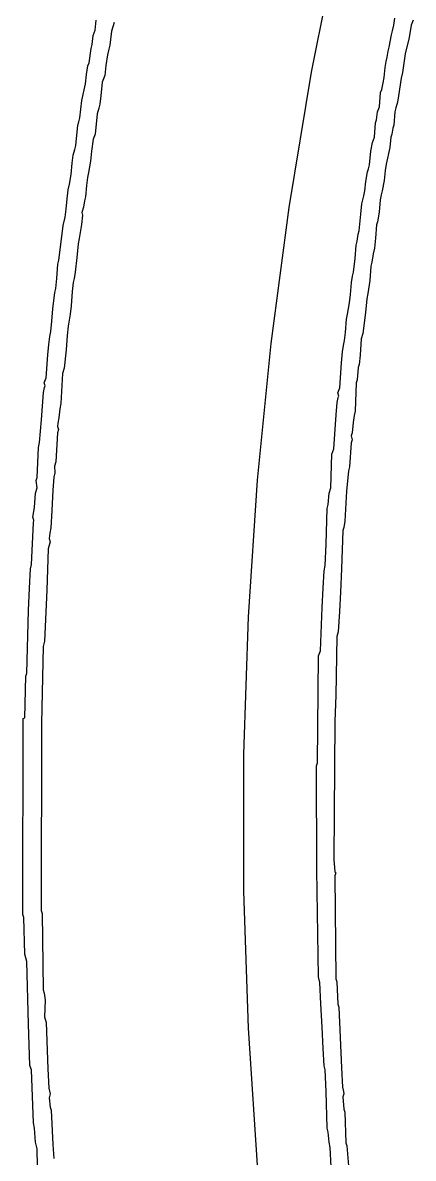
# Model space of a CAD drawing. Header units: millimetres. Extents: x 95 to 305, y 96 to 295.
# Drawn here: x 94.99 to 104.31, y 191.98 to 219.11 of the extents above; entities that cross this region are included whole.
import ezdxf

# ---------------------------------------------------------------- set-up
doc = ezdxf.new("R2010")
doc.units = ezdxf.units.MM
for name, color, linetype in [('BottomLayer', 5, 'Continuous'), ('BottomOverlay', 54, 'Continuous'), ('TopLayer', 1, 'Continuous')]:
    doc.layers.add(name, color=color, linetype=linetype)

msp = doc.modelspace()

# ---------------------------------------------------------------- linework, layer by layer
at = {"layer": 'BottomLayer'}
for p, q in [((101.879, 217.927), (102.521, 221.141)), ((101.343, 214.694), (101.879, 217.927)), ((100.914, 211.445), (101.343, 214.694)), ((100.591, 208.184), (100.914, 211.445)), ((100.376, 204.914), (100.591, 208.184)), ((100.268, 201.639), (100.376, 204.914)), ((100.268, 198.361), (100.268, 201.639)), ((100.376, 195.086), (100.268, 198.361)), ((100.591, 191.816), (100.376, 195.086))]:
    msp.add_line(p, q, dxfattribs=at)
at = {"layer": 'BottomOverlay'}
for p, q in [((103.847, 219.051), (103.871, 219.222)), ((96.715, 218.93), (96.74, 219.173)), ((97.166, 219.112), (97.105, 218.905)), ((103.81, 218.917), (103.847, 219.051)), ((104.261, 219.051), (104.212, 218.759)), ((104.309, 219.173), (104.261, 219.051)), ((96.642, 218.589), (96.667, 218.808)), ((96.667, 218.808), (96.715, 218.93)), ((97.105, 218.905), (97.068, 218.577)), ((103.737, 218.528), (103.786, 218.82)), ((103.786, 218.82), (103.81, 218.917)), ((104.212, 218.759), (104.114, 218.37)), ((96.569, 218.151), (96.618, 218.492)), ((96.618, 218.492), (96.642, 218.589)), ((97.044, 218.479), (97.007, 218.345)), ((97.068, 218.577), (97.044, 218.479)), ((103.689, 218.285), (103.713, 218.431)), ((103.713, 218.431), (103.737, 218.528)), ((96.545, 218.078), (96.569, 218.151)), ((97.007, 218.345), (96.971, 218.09)), ((103.64, 218.041), (103.664, 218.187)), ((103.664, 218.187), (103.689, 218.285)), ((104.114, 218.37), (104.054, 217.92)), ((96.484, 217.652), (96.508, 217.871)), ((96.508, 217.871), (96.545, 218.078)), ((96.946, 217.847), (96.886, 217.688)), ((96.971, 218.09), (96.946, 217.847)), ((103.616, 217.798), (103.64, 218.041)), ((104.054, 217.92), (104.017, 217.786)), ((96.399, 217.25), (96.484, 217.652)), ((96.886, 217.688), (96.849, 217.36)), ((103.555, 217.518), (103.591, 217.676)), ((103.591, 217.676), (103.616, 217.798)), ((104.017, 217.786), (103.956, 217.36)), ((96.849, 217.36), (96.825, 217.165)), ((103.506, 217.104), (103.53, 217.445)), ((103.53, 217.445), (103.555, 217.518)), ((103.956, 217.36), (103.932, 217.214)), ((96.35, 216.836), (96.399, 217.25)), ((96.8, 217.068), (96.764, 216.934)), ((96.825, 217.165), (96.8, 217.068)), ((103.457, 216.982), (103.506, 217.104)), ((103.895, 217.08), (103.871, 216.982)), ((103.932, 217.214), (103.895, 217.08)), ((96.326, 216.739), (96.35, 216.836)), ((96.764, 216.934), (96.715, 216.447)), ((103.409, 216.715), (103.433, 216.788)), ((103.433, 216.788), (103.457, 216.982)), ((103.871, 216.982), (103.847, 216.666)), ((96.253, 216.179), (96.302, 216.666)), ((96.302, 216.666), (96.326, 216.739)), ((103.384, 216.374), (103.409, 216.715)), ((103.822, 216.593), (103.798, 216.447)), ((103.847, 216.666), (103.822, 216.593)), ((96.667, 216.325), (96.63, 216.045)), ((96.715, 216.447), (96.667, 216.325)), ((103.299, 216.045), (103.336, 216.252)), ((103.336, 216.252), (103.384, 216.374)), ((103.774, 216.374), (103.749, 216.131)), ((103.798, 216.447), (103.774, 216.374)), ((96.168, 215.753), (96.192, 215.948)), ((96.192, 215.948), (96.228, 216.082)), ((96.228, 216.082), (96.253, 216.179)), ((96.63, 216.045), (96.606, 215.802)), ((103.263, 215.717), (103.299, 216.045)), ((103.749, 216.131), (103.664, 215.729)), ((96.143, 215.486), (96.168, 215.753)), ((96.606, 215.802), (96.557, 215.534)), ((103.238, 215.619), (103.263, 215.717)), ((103.664, 215.729), (103.64, 215.583)), ((96.107, 215.254), (96.143, 215.486)), ((96.533, 215.413), (96.508, 215.218)), ((96.557, 215.534), (96.533, 215.413)), ((103.177, 215.315), (103.214, 215.546)), ((103.214, 215.546), (103.238, 215.619)), ((103.64, 215.583), (103.616, 215.34)), ((96.07, 215.121), (96.107, 215.254)), ((96.508, 215.218), (96.484, 214.95)), ((103.153, 215.096), (103.177, 215.315)), ((103.616, 215.34), (103.567, 215.096)), ((96.022, 214.658), (96.046, 214.901)), ((96.046, 214.901), (96.07, 215.121)), ((96.484, 214.95), (96.46, 214.853)), ((103.08, 214.78), (103.129, 214.974)), ((103.129, 214.974), (103.153, 215.096)), ((103.518, 214.877), (103.494, 214.585)), ((103.543, 214.999), (103.518, 214.877)), ((103.567, 215.096), (103.543, 214.999)), ((95.997, 214.463), (96.022, 214.658)), ((96.435, 214.707), (96.399, 214.573)), ((96.46, 214.853), (96.435, 214.707)), ((103.056, 214.536), (103.08, 214.78)), ((95.949, 214.269), (95.997, 214.463)), ((96.411, 214.512), (96.387, 214.293)), ((96.399, 214.573), (96.411, 214.512)), ((103.019, 214.135), (103.056, 214.536)), ((103.457, 214.354), (103.433, 214.281)), ((103.494, 214.585), (103.457, 214.354)), ((95.912, 213.94), (95.949, 214.269)), ((96.362, 214.098), (96.338, 213.952)), ((96.387, 214.293), (96.362, 214.098)), ((102.971, 213.891), (102.995, 214.062)), ((102.995, 214.062), (103.019, 214.135)), ((103.433, 214.281), (103.409, 213.964)), ((95.851, 213.441), (95.912, 213.94)), ((96.314, 213.831), (96.277, 213.502)), ((96.338, 213.952), (96.314, 213.831)), ((102.922, 213.478), (102.946, 213.794)), ((102.946, 213.794), (102.971, 213.891)), ((103.409, 213.964), (103.384, 213.721)), ((103.348, 213.587), (103.323, 213.392)), ((103.384, 213.721), (103.348, 213.587)), ((95.803, 213.003), (95.827, 213.344)), ((95.827, 213.344), (95.851, 213.441)), ((96.277, 213.502), (96.241, 213.149)), ((102.885, 213.149), (102.922, 213.478)), ((103.299, 213.295), (103.275, 212.954)), ((103.323, 213.392), (103.299, 213.295)), ((95.778, 212.76), (95.803, 213.003)), ((96.216, 213.003), (96.192, 212.906)), ((96.241, 213.149), (96.216, 213.003)), ((102.837, 212.906), (102.861, 213.052)), ((102.861, 213.052), (102.885, 213.149)), ((95.754, 212.662), (95.778, 212.76)), ((96.192, 212.906), (96.168, 212.687)), ((102.812, 212.614), (102.837, 212.906)), ((103.275, 212.954), (103.226, 212.638)), ((95.705, 212.273), (95.754, 212.662)), ((96.168, 212.687), (96.143, 212.346)), ((102.788, 212.419), (102.812, 212.614)), ((103.202, 212.516), (103.165, 212.188)), ((103.226, 212.638), (103.202, 212.516)), ((95.681, 211.981), (95.705, 212.273)), ((96.119, 212.151), (96.07, 211.859)), ((96.143, 212.346), (96.119, 212.151)), ((102.715, 212.029), (102.739, 212.151)), ((102.739, 212.151), (102.788, 212.419)), ((103.165, 212.188), (103.104, 211.689)), ((95.657, 211.737), (95.681, 211.981)), ((102.691, 211.713), (102.715, 212.029)), ((95.608, 211.421), (95.632, 211.616)), ((95.632, 211.616), (95.657, 211.737)), ((96.046, 211.64), (96.022, 211.299)), ((96.07, 211.859), (96.046, 211.64)), ((102.666, 211.518), (102.691, 211.713)), ((103.104, 211.689), (103.068, 211.555)), ((95.583, 211.177), (95.608, 211.421)), ((102.618, 211.251), (102.642, 211.397)), ((102.642, 211.397), (102.666, 211.518)), ((103.068, 211.555), (103.044, 211.165)), ((95.547, 210.63), (95.583, 211.177)), ((96.022, 211.299), (95.973, 210.861)), ((102.593, 210.983), (102.618, 211.251)), ((103.044, 211.165), (103.019, 210.946)), ((95.973, 210.861), (95.936, 210.727)), ((102.557, 210.386), (102.593, 210.983)), ((102.995, 210.873), (102.971, 210.581)), ((103.019, 210.946), (102.995, 210.873)), ((95.498, 210.508), (95.547, 210.63)), ((95.936, 210.727), (95.9, 210.009)), ((102.971, 210.581), (102.946, 210.508)), ((95.437, 209.62), (95.486, 210.277)), ((95.486, 210.277), (95.51, 210.399)), ((95.523, 210.435), (95.498, 210.508)), ((95.51, 210.399), (95.523, 210.435)), ((102.508, 210.265), (102.557, 210.386)), ((102.532, 210.192), (102.508, 210.265)), ((102.946, 210.508), (102.922, 209.827)), ((95.9, 210.009), (95.876, 209.888)), ((102.472, 209.741), (102.496, 210.034)), ((102.496, 210.034), (102.52, 210.155)), ((102.52, 210.155), (102.532, 210.192)), ((95.876, 209.888), (95.851, 209.668)), ((102.447, 209.401), (102.472, 209.741)), ((102.898, 209.729), (102.873, 209.559)), ((102.922, 209.827), (102.898, 209.729)), ((95.389, 209.084), (95.437, 209.62)), ((95.827, 209.547), (95.815, 209.462)), ((95.815, 209.462), (95.839, 209.389)), ((95.851, 209.668), (95.827, 209.547)), ((102.873, 209.559), (102.849, 209.316)), ((95.815, 209.316), (95.778, 208.622)), ((95.839, 209.389), (95.815, 209.316)), ((102.411, 208.926), (102.447, 209.401)), ((102.849, 209.316), (102.824, 209.243)), ((102.824, 209.243), (102.849, 209.145)), ((95.328, 208.245), (95.364, 208.963)), ((95.364, 208.963), (95.389, 209.084)), ((102.362, 208.804), (102.411, 208.926)), ((102.824, 209.072), (102.788, 208.5)), ((102.849, 209.145), (102.824, 209.072)), ((95.778, 208.622), (95.742, 208.512)), ((102.338, 208.001), (102.362, 208.804)), ((95.754, 208.354), (95.73, 208.257)), ((95.742, 208.512), (95.754, 208.354)), ((102.764, 208.403), (102.715, 207.916)), ((102.788, 208.5), (102.764, 208.403)), ((95.304, 208.172), (95.328, 208.245)), ((95.328, 208.001), (95.304, 208.172)), ((95.73, 208.257), (95.705, 207.94)), ((95.267, 207.527), (95.291, 207.867)), ((95.291, 207.867), (95.328, 208.001)), ((95.705, 207.94), (95.681, 207.454)), ((102.277, 207.6), (102.301, 207.867)), ((102.301, 207.867), (102.338, 208.001)), ((102.715, 207.916), (102.678, 207.198)), ((102.253, 207.502), (102.277, 207.6)), ((95.231, 207.295), (95.267, 207.527)), ((95.255, 207.222), (95.231, 207.295)), ((95.681, 207.454), (95.657, 207.04)), ((102.228, 206.65), (102.253, 207.502)), ((95.194, 206.164), (95.243, 207.161)), ((95.243, 207.161), (95.255, 207.222)), ((95.657, 207.04), (95.632, 206.918)), ((102.654, 207.052), (102.63, 206.979)), ((102.678, 207.198), (102.654, 207.052)), ((95.632, 206.918), (95.62, 206.784)), ((95.62, 206.784), (95.644, 206.711)), ((102.63, 206.979), (102.593, 206.066)), ((95.596, 206.541), (95.559, 205.555)), ((95.644, 206.711), (95.596, 206.541)), ((102.204, 206.139), (102.228, 206.65)), ((95.145, 205.604), (95.17, 206.066)), ((95.17, 206.066), (95.194, 206.164)), ((102.155, 205.604), (102.179, 206.018)), ((102.179, 206.018), (102.204, 206.139)), ((102.593, 206.066), (102.569, 205.506)), ((95.121, 205.068), (95.145, 205.604)), ((95.559, 205.555), (95.51, 204.338)), ((102.131, 205.141), (102.155, 205.604)), ((102.569, 205.506), (102.545, 205.044)), ((102.094, 204.107), (102.131, 205.141)), ((95.085, 203.571), (95.121, 205.068)), ((102.545, 205.044), (102.52, 204.557)), ((102.52, 204.557), (102.484, 204.448)), ((95.51, 204.338), (95.474, 204.204)), ((102.484, 204.448), (102.459, 203.036)), ((95.474, 204.204), (95.437, 202.367)), ((102.046, 203.985), (102.094, 204.107)), ((102.021, 201.43), (102.046, 203.985)), ((95.036, 202.5), (95.06, 203.498)), ((95.06, 203.498), (95.085, 203.571)), ((102.459, 203.036), (102.435, 202.427)), ((94.987, 197.803), (94.999, 202.488)), ((94.999, 202.488), (95.036, 202.5)), ((102.435, 202.427), (102.411, 199.117)), ((95.437, 202.367), (95.425, 197.9)), ((101.997, 201.357), (102.021, 201.43)), ((102.009, 198.862), (101.997, 201.357)), ((102.046, 196.318), (102.009, 198.862)), ((102.411, 199.117), (102.435, 198.825)), ((102.435, 198.825), (102.459, 198.801)), ((102.459, 198.801), (102.435, 198.728)), ((102.435, 198.728), (102.459, 196.27)), ((95.012, 197.73), (94.987, 197.803)), ((95.425, 197.9), (95.45, 197.827)), ((95.45, 197.827), (95.474, 196.002)), ((95.036, 196.854), (95.012, 197.73)), ((95.085, 196.683), (95.036, 196.854)), ((95.121, 195.186), (95.085, 196.683)), ((102.082, 196.184), (102.046, 196.318)), ((102.106, 195.673), (102.082, 196.184)), ((102.459, 196.27), (102.484, 196.197)), ((102.484, 196.197), (102.508, 195.661)), ((95.474, 196.002), (95.498, 195.929)), ((95.498, 195.929), (95.523, 195.758)), ((95.523, 195.758), (95.51, 195.357)), ((102.131, 195.113), (102.106, 195.673)), ((102.508, 195.661), (102.532, 195.588)), ((95.51, 195.357), (95.547, 195.223)), ((102.532, 195.588), (102.593, 194.14)), ((95.158, 194.201), (95.121, 195.186)), ((95.547, 195.223), (95.583, 194.116)), ((102.155, 194.602), (102.131, 195.113)), ((102.179, 194.189), (102.155, 194.602)), ((95.194, 194.091), (95.158, 194.201)), ((95.243, 192.826), (95.194, 194.091)), ((95.583, 194.116), (95.608, 193.653)), ((102.204, 194.091), (102.179, 194.189)), ((102.228, 193.58), (102.204, 194.091)), ((102.593, 194.14), (102.618, 193.677)), ((95.608, 193.653), (95.644, 193.519)), ((95.644, 193.519), (95.62, 193.422)), ((102.253, 192.704), (102.228, 193.58)), ((102.618, 193.677), (102.642, 193.58)), ((102.654, 193.519), (102.63, 193.446)), ((102.63, 193.446), (102.654, 193.154)), ((102.642, 193.58), (102.654, 193.519)), ((95.62, 193.422), (95.644, 193.203)), ((95.644, 193.203), (95.669, 193.13)), ((95.669, 193.13), (95.705, 192.314)), ((102.654, 193.154), (102.678, 193.081)), ((102.678, 193.081), (102.703, 192.351)), ((95.267, 192.704), (95.243, 192.826)), ((95.291, 192.363), (95.267, 192.704)), ((102.277, 192.606), (102.253, 192.704)), ((95.328, 192.205), (95.291, 192.363)), ((102.301, 192.363), (102.277, 192.606)), ((102.326, 192.241), (102.301, 192.363)), ((102.703, 192.351), (102.727, 192.278)), ((95.352, 191.304), (95.328, 192.205)), ((95.705, 192.314), (95.73, 191.974)), ((102.35, 191.779), (102.326, 192.241)), ((102.727, 192.278), (102.764, 191.803))]:
    msp.add_line(p, q, dxfattribs=at)
at = {"layer": 'TopLayer'}
for p, q in [((101.879, 217.927), (102.521, 221.141)), ((101.343, 214.694), (101.879, 217.927)), ((100.914, 211.445), (101.343, 214.694)), ((100.591, 208.184), (100.914, 211.445)), ((100.376, 204.914), (100.591, 208.184)), ((100.268, 201.639), (100.376, 204.914)), ((100.268, 198.361), (100.268, 201.639)), ((100.376, 195.086), (100.268, 198.361)), ((100.591, 191.816), (100.376, 195.086))]:
    msp.add_line(p, q, dxfattribs=at)

doc.saveas('drawing.dxf')
